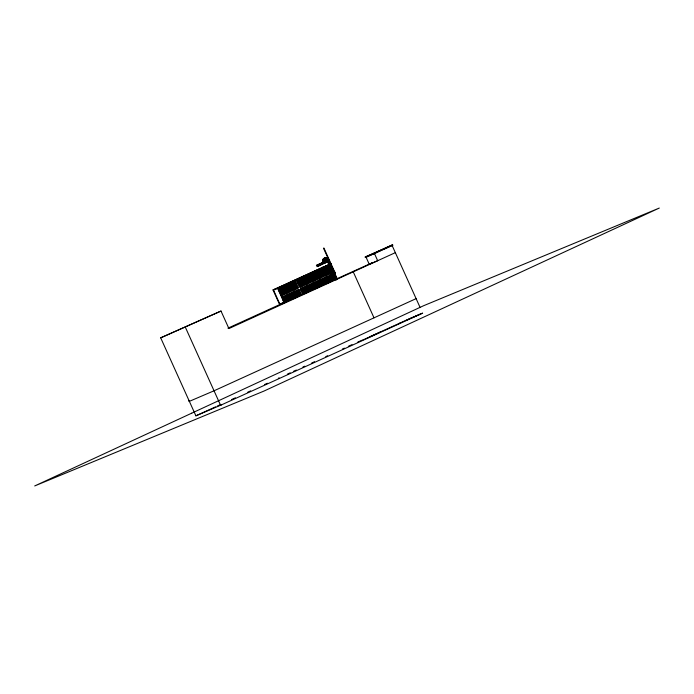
<?xml version="1.0" encoding="UTF-8"?>
<svg xmlns="http://www.w3.org/2000/svg" width="694" height="694" viewBox="0 0 694 694"><rect width="100%" height="100%" fill="white"/><g stroke="black" fill="none" stroke-linecap="round" stroke-linejoin="round"><path stroke-width="1.04" d="M336.052 279.751L329.511 265.047M326.674 259.834L326.761 259.799A1.657 1.518 66.9 0 0 324.28 260.927L324.575 261.699L323.144 262.358A3.305 3.028 66.9 0 1 324.549 258.09A3.305 3.028 66.9 0 1 328.661 259.842L329.459 259.478L328.574 259.877L337.518 279.448M329.251 260.345L328.375 260.753L328.08 260.103L328.999 259.686M326.249 265.785L332.92 280.541L284.115 302.801L277.669 288.513L329.468 264.856M330.518 267.164L278.71 290.821M331.038 268.318L280.211 291.532M331.558 269.472L280.732 292.686M332.079 270.625L281.252 293.84M332.599 271.788L280.792 295.436M333.12 272.942L330.118 274.338M334.855 272.169L334.326 272.412L334.768 272.213M333.641 274.095L282.814 297.301M334.161 275.249L282.363 298.906M334.682 276.403L282.883 300.06M335.202 277.557L283.404 301.213M335.731 278.71L284.896 301.925M322.684 262.497L316.377 265.412L328.479 259.946L329.754 262.879M319.067 265.629L318.355 265.976L319.57 265.464M334.95 272.898L335.393 272.707L334.725 273.011L323.499 248.218L323.925 248.027L335.02 272.603L334.525 272.82L335.011 272.603M318.876 265.698L316.924 266.626L320.498 265.056M326.111 262.514L327.603 261.812L327.082 262.02M327.351 265.273L328.132 264.917M334.161 272.482L334.682 272.256M327.577 260.337L326.857 260.649L326.961 260.111M221.386 404.888L195.899 415.827L160.687 337.839L221.004 311.042L228.916 328.557L395.346 252.651M160.687 337.839L221.004 311.042M273.011 289.936L277.834 287.88L284.497 302.636L279.673 304.701L273.011 289.936L319.856 268.569M277.834 287.88L327.03 265.438M274.581 289.806L286.292 284.462M291.176 282.232L297.032 279.561M300.936 277.782L302.888 276.897M303.391 276.663L304.571 276.125M307.763 274.668L310.695 273.332M315.57 271.111L319.474 269.324M278.719 288.244L330.57 264.57L329.884 264.848M279.162 289.216L329.988 266.01L332.599 271.892M365.209 257.014L392.57 244.791L392.769 245.242L374.213 253.7L374.014 253.249L365.209 257.014L365.417 257.465L374.994 253.327M374.014 253.249L392.57 244.791M365.417 257.465L368.341 256.129M369 255.834L376.287 252.521M378.109 251.67L382.012 249.892M279.864 304.102L282.788 302.766M227.953 328.175L299.305 295.635M279.673 304.701L332.53 280.714M372.652 262.575L333.302 280.385M366.05 257.179L369.269 264.31L371.568 263.269L371.151 263.442M416.114 298.637L214.047 390.791L189.046 401.479L188.942 400.412M195.899 415.827L215.565 406.858M217.291 406.094L220.189 404.767M232.507 399.137L235.431 397.801M247.767 392.188L250.69 390.861M264.561 384.537L267.381 383.253M287.446 374.101L290.213 372.843M293.527 371.325L296.347 370.041M302.922 367.039L304.796 366.189M311.658 363.031L314.547 361.713M325.772 356.612L327.707 355.736M342.437 349.021L344.389 348.128M348.353 346.315L352.032 344.64M365.686 338.672L368.21 337.536L367.586 337.805M370.015 336.72L379.93 332.2M380.208 332.053L400.03 323.031L399.406 323.3M400.664 322.736L407.786 319.474M368.419 337.449L380.069 332.14M323.985 263.486L329.034 261.161L328.349 261.438M325.781 262.688L322.719 264.076M321.808 267.684L323.213 267.06M330.76 263.677L330.457 263.807M331.047 264.319L331.541 264.093L330.171 264.726L329.876 264.076L331.055 263.547L330.552 263.763M298.923 295.817L301.317 294.724M321.166 264.77L322.779 264.032M300.927 294.907L303.278 293.848M324.237 261.803L326.891 260.623M319.734 265.412L321.591 264.57M329.433 265.091L330.465 264.622L337.024 279.318M302.896 294.03L304.206 293.432M303.825 293.614L305.915 292.668M305.534 292.851L307.347 292.035M333.693 279.578L334.647 279.162M306.965 292.217L307.945 291.775M307.555 291.966L308.44 291.567M324.037 261.031A1.657 1.518 66.9 0 1 326.44 259.929L326.995 260.597M324.141 261.898L324.15 261.386M324.306 261.326L324.367 260.892M325.859 265.949L326.631 265.62L326.544 266.427M386.905 247.749L383.964 248.999L383.765 248.556M388.857 246.917L392.769 245.242M384.129 248.973L386.974 247.758M369.269 264.31L377.683 260.71L374.465 253.579M308.162 291.706L308.839 291.393M284.939 302.428L278.945 288.149L281.113 293.961M408.783 319.049L422.646 313.115L220.588 405.279L185.376 327.29M406.988 319.856L420.607 314.035M357.826 342.038L364.706 339.097M278.337 378.23L279.17 377.874M231.527 399.579L232.152 399.31M327.794 260.224L328.479 259.946A3.305 3.028 66.9 0 0 324.306 258.194A3.305 3.028 66.9 0 0 322.91 262.453L322.823 262.497A3.305 3.028 66.9 0 1 324.219 258.229A3.305 3.028 66.9 0 1 328.34 259.981M329.589 264.197L330.275 263.92L319.708 268.699M326.805 260.181L326.527 259.894A1.657 1.518 66.9 0 0 324.124 260.987L324.063 261.43M392.127 245.529L420.035 307.329M353.246 271.857L374.005 317.835M330.639 264.848L336.833 278.572M333.484 273.844L336.13 279.708M327.62 261.499L328.947 264.44M329.156 265.013L335.931 280.02M327.542 261.534L328.869 264.475M328.514 265.316L334.768 279.17M327.594 265.733L333.857 279.595M325.26 266.8L331.715 281.096M324.037 267.363L330.483 281.651M322.849 267.901L329.303 282.189M321.669 268.439L328.123 282.727M320.489 268.977L326.943 283.273M319.309 269.524L325.755 283.811M318.121 270.061L324.575 284.349M316.941 270.599L323.395 284.887M315.761 271.137L322.207 285.425M314.573 271.675L321.027 285.963M313.393 272.213L319.847 286.509M312.213 272.759L318.659 287.047M311.025 273.297L317.479 287.585M309.845 273.835L316.299 288.123M308.665 274.373L315.119 288.661M307.485 274.911L313.931 289.198M306.297 275.449L312.751 289.745M305.117 275.995L311.571 290.283M303.937 276.533L310.383 290.821M302.749 277.071L309.203 291.359M301.569 277.609L308.023 291.896M300.389 278.147L306.843 292.434M299.209 278.684L305.655 292.981M298.021 279.231L304.475 293.519M296.841 279.769L303.295 294.056M294.473 280.844L300.927 295.132M293.293 281.382L299.747 295.67M292.113 281.92L298.567 296.208M290.933 282.458L297.379 296.754M289.745 283.005L296.199 297.292M288.565 283.542L295.019 297.83M287.385 284.08L293.831 298.368M286.197 284.618L292.651 298.906M285.017 285.156L291.471 299.444M283.837 285.694L290.283 299.99M282.649 286.24L289.103 300.528M281.469 286.778L287.923 301.066M280.289 287.316L286.743 301.604M279.109 287.854L285.555 302.142M281.964 295.844L284.514 301.482M273.609 290.248L280.055 304.536M191.7 413.182L34.7 485.947L263.867 391.112L659.3 208.053L423.687 305.69L191.7 413.182"/></g></svg>
